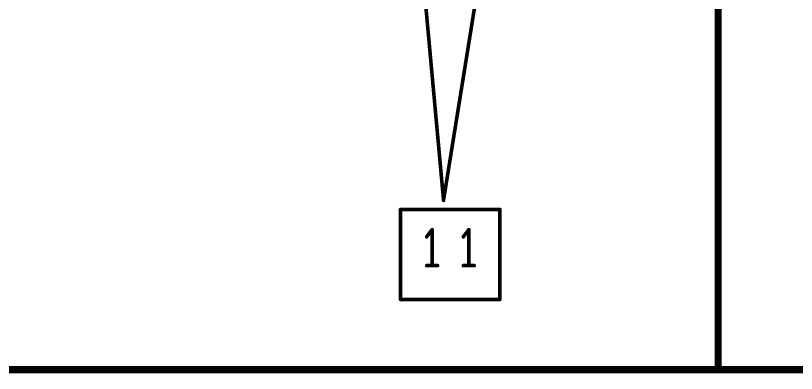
# Model space of a CAD drawing. Header units: millimetres. Extents: x 3362 to 3827, y -139 to 191.
# Drawn here: x 3445.9 to 3473.49, y 96.74 to 109.37 of the extents above; entities that cross this region are included whole.
import ezdxf

# ---------------------------------------------------------------- set-up
doc = ezdxf.new("R2010")
doc.units = ezdxf.units.MM
doc.header["$LTSCALE"] = 23.1
doc.layers.get('0').update_dxf_attribs({"linetype": 'CONTINUOUS'})

# ---------------------------------------------------------------- blocks, each defined once
blk = doc.blocks.new('PAD_R1')
at = {"const_width": 0.5}
blk.add_lwpolyline([(0.25, 0, 1), (-0.25, 0, 1)], format="xyb", close=True, dxfattribs=at)

msp = doc.modelspace()

# ---------------------------------------------------------------- linework, layer by layer
for points, const_width in [([(3470.727524470794, 137.6268875025594), (3470.727524470794, 105.0752655025595)], 0.254), ([(3460.018885470794, 113.8184535025594), (3461.023454470794, 102.8481935025595)], 0.127), ([(3462.784944470794, 113.7968625025594), (3461.023454470794, 102.8641955025595)], 0.127), ([(3470.727524470794, 105.0752655025595), (3470.727524470794, 96.87004750255947), (3470.726254470794, 96.86877750255944)], 0.254), ([(3459.501487470794, 99.35061250255943), (3459.501487470794, 102.5317075025595)], 0.127), ([(3459.501487470794, 102.5317075025595), (3463.011512470794, 102.5317075025595)], 0.127), ([(3463.011512470794, 102.5317075025595), (3463.011512470794, 99.35061250255943)], 0.127), ([(3460.619087470794, 101.8169525025594), (3460.426047470794, 101.5629535025595)], 0.127), ([(3460.619087470794, 100.5469535025594), (3460.619087470794, 101.8169525025594)], 0.127), ([(3461.914487470794, 101.8169525025594), (3461.721447470794, 101.5629535025595)], 0.127), ([(3461.914487470794, 100.5469535025594), (3461.914487470794, 101.8169525025594)], 0.127), ([(3460.426047470794, 100.5469535025594), (3460.812127470794, 100.5469535025594)], 0.127), ([(3461.721447470794, 100.5469535025594), (3462.107527470794, 100.5469535025594)], 0.127), ([(3463.011512470794, 99.35061250255943), (3459.501487470794, 99.35061250255943)], 0.127), ([(3564.867799470794, 96.87004750255947), (3381.353562470794, 96.87004750255947)], 0.254)]:
    msp.add_lwpolyline(points, dxfattribs=dict(const_width=const_width))

# ---------------------------------------------------------------- block references
for p, xscale, yscale in [((3470.727524470794, 105.0752655025595), 0.254, 0.254), ((3470.727524470794, 105.0752655025595), 0.254, 0.254), ((3461.023454470794, 102.8641955025595), 0.127, 0.127), ((3461.023454470794, 102.8481935025595), 0.127, 0.127), ((3459.501487470794, 102.5317075025595), 0.127, 0.127), ((3459.501487470794, 102.5317075025595), 0.127, 0.127), ((3463.011512470794, 102.5317075025595), 0.127, 0.127), ((3463.011512470794, 102.5317075025595), 0.127, 0.127), ((3460.619087470794, 101.8169525025594), 0.127, 0.127), ((3460.619087470794, 101.8169525025594), 0.127, 0.127), ((3461.914487470794, 101.8169525025594), 0.127, 0.127), ((3461.914487470794, 101.8169525025594), 0.127, 0.127), ((3460.426047470794, 101.5629535025595), 0.127, 0.127), ((3461.721447470794, 101.5629535025595), 0.127, 0.127), ((3460.426047470794, 100.5469535025594), 0.127, 0.127), ((3460.619087470794, 100.5469535025594), 0.127, 0.127), ((3460.812127470794, 100.5469535025594), 0.127, 0.127), ((3461.721447470794, 100.5469535025594), 0.127, 0.127), ((3461.914487470794, 100.5469535025594), 0.127, 0.127), ((3462.107527470794, 100.5469535025594), 0.127, 0.127), ((3459.501487470794, 99.35061250255943), 0.127, 0.127), ((3459.501487470794, 99.35061250255943), 0.127, 0.127), ((3463.011512470794, 99.35061250255943), 0.127, 0.127), ((3463.011512470794, 99.35061250255943), 0.127, 0.127), ((3470.726254470794, 96.86877750255944), 0.254, 0.254)]:
    msp.add_blockref('PAD_R1', p, dxfattribs=dict(xscale=xscale, yscale=yscale))

doc.saveas('drawing.dxf')
